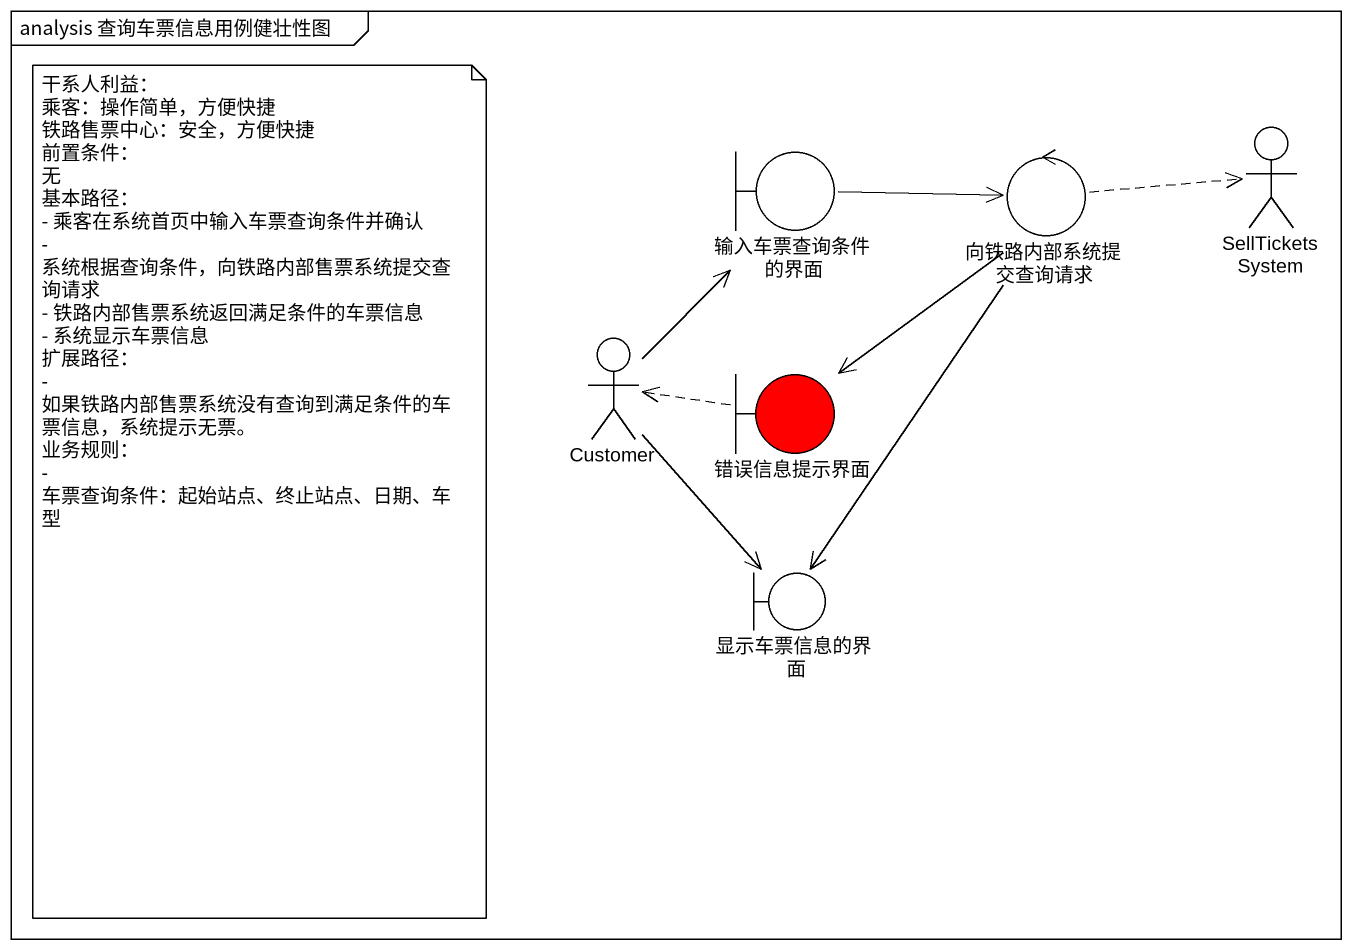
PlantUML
@startuml
mainframe analysis 查询车票信息用例健壮性图
actor SellTicketsSystem
boundary 输入车票查询条件的界面
control 向铁路内部系统提交查询请求
actor Customer
boundary 错误信息提示界面 #FF0000
boundary 显示车票信息的界面
输入车票查询条件的界面 -right-> 向铁路内部系统提交查询请求
向铁路内部系统提交查询请求 .right.> SellTicketsSystem
向铁路内部系统提交查询请求 --> 错误信息提示界面
向铁路内部系统提交查询请求 --> 显示车票信息的界面
Customer -up-> 输入车票查询条件的界面
Customer --> 显示车票信息的界面
错误信息提示界面 .left.> Customer
note as N1
  干系人利益：
  乘客：操作简单，方便快捷
  铁路售票中心：安全，方便快捷
  前置条件：
  无
  基本路径：
  - 乘客在系统首页中输入车票查询条件并确认
  - 系统根据查询条件，向铁路内部售票系统提交查询请求
  - 铁路内部售票系统返回满足条件的车票信息
  - 系统显示车票信息
  扩展路径：
  - 如果铁路内部售票系统没有查询到满足条件的车票信息，系统提示无票。
  业务规则：
  - 车票查询条件：起始站点、终止站点、日期、车型
end note
@enduml
